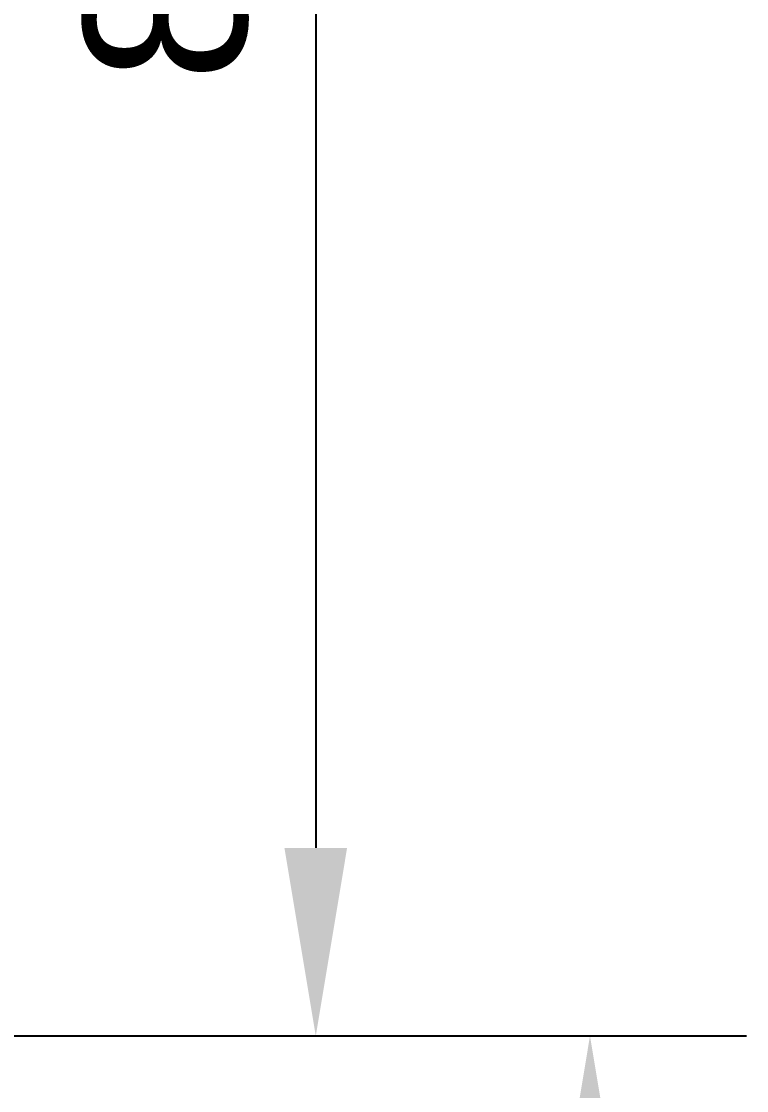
# Model space of a CAD drawing. Header units: inches. Extents: x 523 to 1492, y 69 to 539.
# Drawn here: x 650.08 to 655.87, y 379.44 to 387.97 of the extents above; entities that cross this region are included whole.
import ezdxf

# ---------------------------------------------------------------- set-up
doc = ezdxf.new("R2010")
doc.units = ezdxf.units.IN
doc.header["$MEASUREMENT"] = 0
doc.styles.get("Standard").update_dxf_attribs({"font": 'arial.ttf'})
doc.dimstyles.new('ISO-25', dxfattribs={"dimtxt": 2.5, "dimasz": 2.5, "dimexe": 1.25, "dimexo": 0, "dimtad": 1, "dimdec": 0, "dimtxsty": 'Standard', "dimcen": 2.5, "dimadec": 0, "dimazin": 0, "dimtfac": 1, "dimtdec": 0, "dimtmove": 0, "dimatfit": 3, "dimfxl": 0, "dimarcsym": 0})

# ---------------------------------------------------------------- blocks, each defined once
blk = doc.blocks.new('*D231')
at = {"color": 0, "linetype": 'ByBlock', "lineweight": -2}
for p, q in [((649.788, 379.8727), (655.8658, 379.8727)), ((654.6158, 352.3324), (654.6158, 378.3727)), ((649.788, 350.8324), (655.8658, 350.8324))]:
    blk.add_line(p, q, dxfattribs=at)
at = {"color": 0, "linetype": 'ByBlock'}
for points in [[(654.3658, 378.3727), (654.8658, 378.3727), (654.6158, 379.8727)], [(654.3658, 352.3324), (654.8658, 352.3324), (654.6158, 350.8324)]]:
    blk.add_solid(points, dxfattribs=at)
at = {"layer": 'Defpoints', "color": 0, "linetype": 'ByBlock'}
for p in [(649.788, 379.8727), (654.6158, 379.8727), (649.788, 350.8324)]:
    blk.add_point(p, dxfattribs=at)
at = {"color": 0, "linetype": 'ByBlock', "lineweight": 15, "insert": (653.5346, 365.3526), "char_height": 1.3, "attachment_point": 5, "rotation": 90}
blk.add_mtext('14,5', dxfattribs=at)
blk = doc.blocks.new('*D238')
at = {"color": 0, "linetype": 'ByBlock', "lineweight": -2}
for p, q in [((649.9457, 397.6183), (653.6775, 397.6183)), ((652.4275, 396.1183), (652.4275, 381.3727)), ((649.3205, 379.8727), (653.6775, 379.8727))]:
    blk.add_line(p, q, dxfattribs=at)
at = {"color": 0, "linetype": 'ByBlock'}
for points in [[(652.1775, 396.1183), (652.6775, 396.1183), (652.4275, 397.6183)], [(652.1775, 381.3727), (652.6775, 381.3727), (652.4275, 379.8727)]]:
    blk.add_solid(points, dxfattribs=at)
at = {"layer": 'Defpoints', "color": 0, "linetype": 'ByBlock'}
for p in [(649.9457, 397.6183), (649.3205, 379.8727), (652.4275, 379.8727)]:
    blk.add_point(p, dxfattribs=at)
at = {"color": 0, "linetype": 'ByBlock', "lineweight": 15, "insert": (651.3463, 388.7455), "char_height": 1.3, "attachment_point": 5, "rotation": 90}
blk.add_mtext('8,0', dxfattribs=at)

msp = doc.modelspace()

# ---------------------------------------------------------------- dimensions: what is measured, and where the dimension line sits
at = {"color": 7, "linetype": 'ByBlock', "lineweight": 15}
for base, p1, p2, text, picture, middle in [((652.4275, 379.8727), (649.9457, 397.6183), (649.3205, 379.8727), '8,0', '*D238', (651.3463, 388.7455)), ((654.6158, 379.8727), (649.788, 350.8324), (649.788, 379.8727), '14,5', '*D231', (653.5346, 365.3526))]:
    dim = msp.add_linear_dim(base=base, p1=p1, p2=p2, angle=90, text=text, dimstyle='ISO-25', override={"dimtxt": 1.3, "dimasz": 1.5, "dimgap": 0.3, "dimlfac": 100, "dimrnd": 0.05, "dimtmove": 1, "dimfxl": 1.25}, dxfattribs=at)
    dim.commit()
    dim.dimension.update_dxf_attribs({"geometry": picture, "text_midpoint": middle})

doc.saveas('drawing.dxf')
